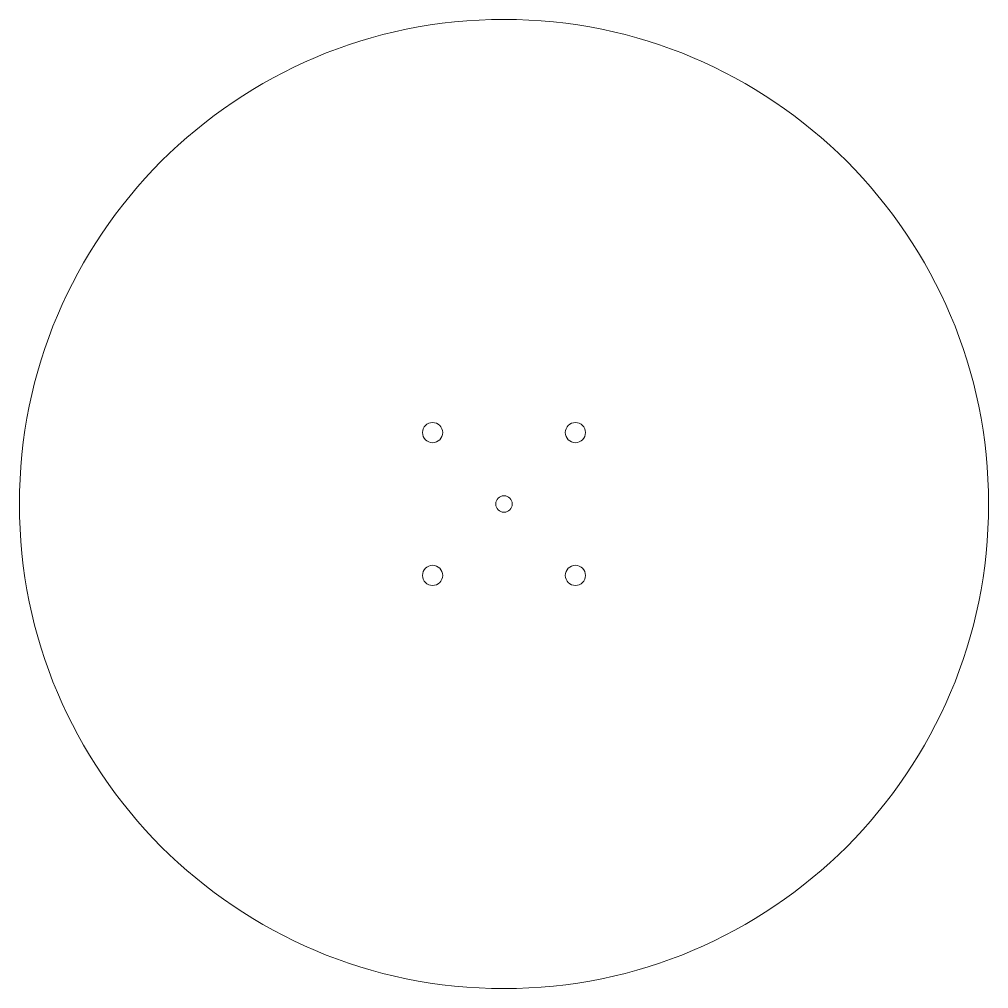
# Model space of a CAD drawing. Header units: millimetres. Extents: x -600 to 600, y -349 to 257.
# Drawn here: x 119.5 to 599.5, y -240 to 240 of the extents above; entities that cross this region are included whole.
import ezdxf

# ---------------------------------------------------------------- set-up
doc = ezdxf.new("R2010")
doc.units = ezdxf.units.MM
doc.header["$MEASUREMENT"] = 0
doc.layers.add('layer 1', color=7, linetype='Continuous')

msp = doc.modelspace()

# ---------------------------------------------------------------- linework, layer by layer
at = {"layer": 'layer 1', "lineweight": 18}
for centre in [(324.1872, 35.3554), (394.8981, 35.3554), (324.1872, -35.3553), (394.8979, -35.3555)]:
    msp.add_ellipse(centre, major_axis=(0, 5), ratio=1, dxfattribs=at)
at = {"layer": 'layer 1', "color": 250, "lineweight": 9}
msp.add_open_spline([(359.5427, 239.9997), (492.0908, 239.9998), (599.5423, 132.5482), (599.5423, 0), (599.5423, 0), (599.5423, -132.5482), (492.0908, -239.9997), (359.5426, -239.9998), (359.5426, -239.9998), (226.9945, -239.9998), (119.543, -132.5482), (119.5429, 0), (119.5429, 0), (119.543, 132.5482), (226.9944, 239.9998), (359.5427, 239.9997)], degree=3, knots=[0, 0, 0, 0, 0.2, 0.2, 0.2, 0.2, 0.4, 0.4, 0.4, 0.4, 0.6, 0.6, 0.6, 0.6, 1, 1, 1, 1], dxfattribs=at)
at = {"layer": 'layer 1', "color": 1, "lineweight": 9}
for points in [[(359.5426, 4.1001), (361.8069, 4.1001), (363.6426, 2.2644), (363.6426, 0), (363.6426, 0), (363.6426, -2.2644), (361.8069, -4.1001), (359.5426, -4.1001), (359.5426, -4.1001), (357.2782, -4.1001), (355.4426, -2.2644), (355.4426, 0), (355.4426, 0), (355.4426, 2.2644), (357.2782, 4.1001), (359.5426, 4.1001)], [(359.5426, 4.1), (361.807, 4.1), (363.6426, 2.2644), (363.6426, 0), (363.6426, 0), (363.6426, -2.2644), (361.807, -4.1), (359.5426, -4.1), (359.5426, -4.1), (357.2782, -4.1), (355.4426, -2.2644), (355.4426, 0), (355.4426, 0), (355.4426, 2.2644), (357.2782, 4.1), (359.5426, 4.1)]]:
    msp.add_open_spline(points, degree=3, knots=[0, 0, 0, 0, 0.2, 0.2, 0.2, 0.2, 0.4, 0.4, 0.4, 0.4, 0.6, 0.6, 0.6, 0.6, 1, 1, 1, 1], dxfattribs=at)

doc.saveas('drawing.dxf')
